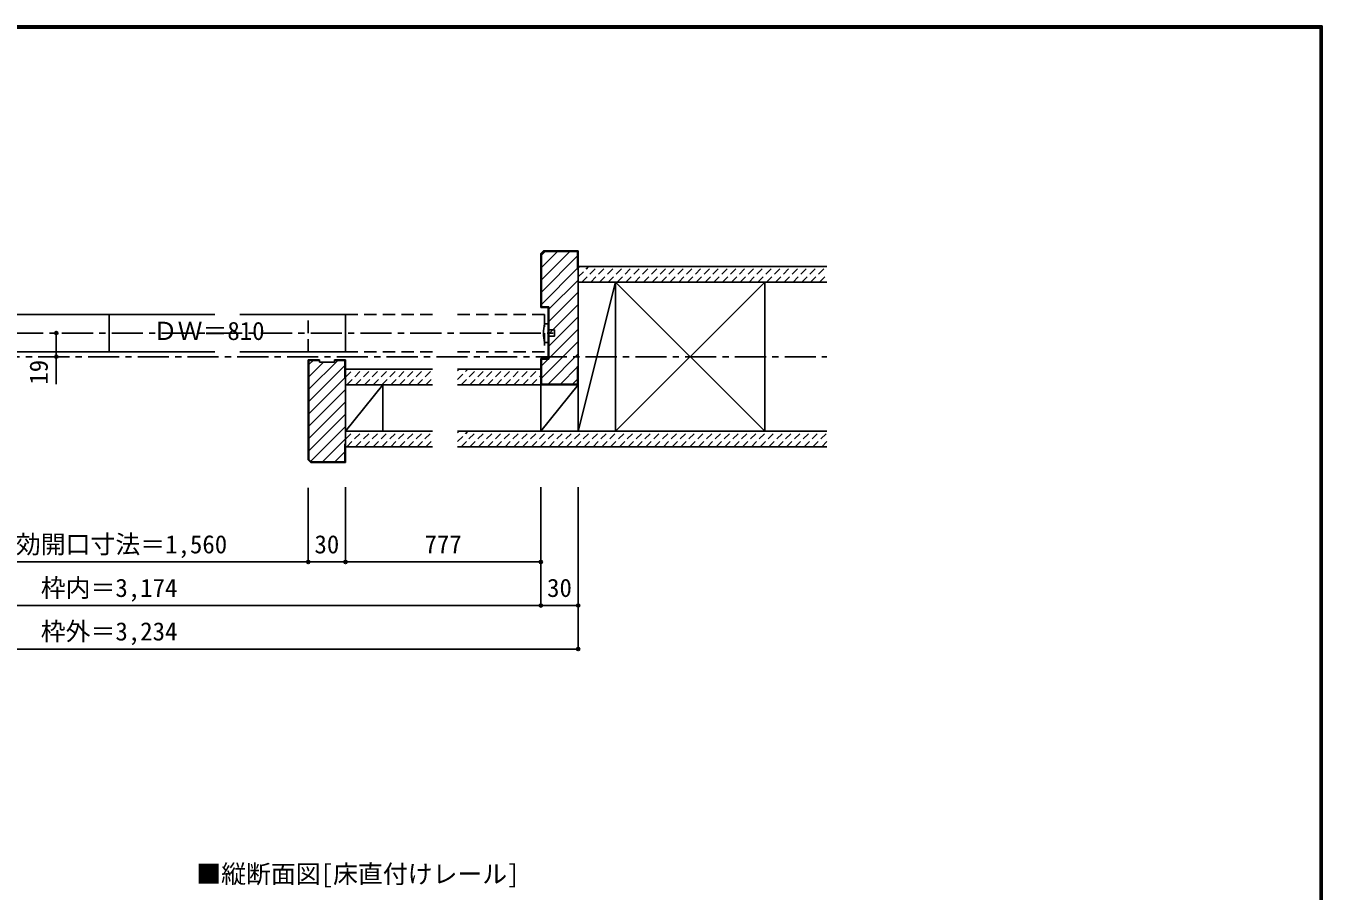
# Model space of a CAD drawing. Units: millimetres at full size, sheet at 1:5; details may follow other scales. Extents: x -973 to 977, y -718 to 696.
# Drawn here: x -65 to 977, y 0 to 696 of the extents above; entities that cross this region are included whole.
import ezdxf
from ezdxf.enums import TextEntityAlignment as Align

# ---------------------------------------------------------------- set-up
doc = ezdxf.new("R2010")
doc.units = ezdxf.units.MM
doc.header["$LTSCALE"] = 5
doc.header["$PDMODE"] = 32
doc.header["$PDSIZE"] = 2.5
for name, pattern in [('CHAIN1', [8, 5, -1, 1, -1]), ('DASHED1', [1.8, 1.2, -0.6]), ('DASHED2', [3, 2, -1])]:
    doc.linetypes.add(name, pattern=pattern)
for name, color, linetype in [('0-1_通り芯', 4, 'CHAIN1'), ('0-2_柱', 3, 'Continuous'), ('0-3_仕上げ', 2, 'Continuous'), ('0-4_枠', 3, 'Continuous'), ('0-6_扉', 6, 'Continuous'), ('0-7_金物', 7, 'Continuous'), ('0-A_文字', 7, 'Continuous'), ('0-B_寸法', 7, 'Continuous'), ('0-C_ハッチ', 4, 'DASHED1'), ('F-1_枠', 6, 'Continuous')]:
    doc.layers.add(name, color=color, linetype=linetype)
doc.styles.add('ＭＳ ゴシック', font='')
doc.styles.get('ＭＳ ゴシック').set_extended_font_data('MS Gothic')

msp = doc.modelspace()

# ---------------------------------------------------------------- linework, layer by layer
at = {"layer": '0-1_通り芯'}
for p, q in [((-356.347, 449), (359.653, 449)), ((-575.347, 430), (578.653, 430))]:
    msp.add_line(p, q, dxfattribs=at)
at = {"layer": '0-2_柱'}
for p, q in [((378.653, 490), (378.653, 370)), ((408.653, 370), (408.653, 490)), ((528.653, 490), (528.653, 370)), ((221.653, 407.5), (221.653, 370)), ((348.653, 407.5), (348.653, 370))]:
    msp.add_line(p, q, dxfattribs=at)
at = {"layer": '0-2_柱', "color": 7}
for p, q in [((378.653, 370), (408.653, 490)), ((408.653, 370), (528.653, 490)), ((528.653, 370), (408.653, 490)), ((221.653, 407.5), (191.653, 370)), ((378.653, 407.5), (348.653, 370))]:
    msp.add_line(p, q, dxfattribs=at)
at = {"layer": '0-3_仕上げ'}
for p, q in [((578.653, 502.5), (378.653, 502.5)), ((578.653, 490), (378.653, 490)), ((191.653, 420), (261.653, 420)), ((281.653, 420), (348.653, 420)), ((348.653, 420), (348.653, 407.5)), ((191.653, 407.5), (261.653, 407.5)), ((281.653, 407.5), (348.653, 407.5)), ((261.653, 370), (191.653, 370)), ((578.653, 370), (281.653, 370)), ((261.653, 357.5), (191.653, 357.5)), ((578.653, 357.5), (281.653, 357.5))]:
    msp.add_line(p, q, dxfattribs=at)
at = {"layer": '0-4_枠'}
for p, q in [((350.774, 515), (348.653, 512.879)), ((348.653, 512.879), (348.653, 469.5)), ((350.981, 514.5), (349.153, 512.671)), ((349.153, 512.671), (349.153, 470)), ((350.774, 515), (378.653, 515)), ((350.981, 514.5), (378.153, 514.5)), ((378.153, 500), (378.153, 514.5)), ((378.653, 407.5), (378.653, 515)), ((378.153, 500), (378.653, 500)), ((348.653, 469.5), (354.653, 469.5)), ((349.153, 470), (355.153, 470)), ((354.653, 469.5), (354.653, 428.5)), ((355.153, 470), (355.153, 428)), ((170.653, 427.5), (161.653, 427.5)), ((170.653, 427.5), (170.653, 425.5)), ((182.653, 427.5), (182.653, 425.5)), ((182.653, 427.5), (191.653, 427.5)), ((191.653, 427.5), (191.653, 345)), ((348.653, 428.5), (348.653, 407.5)), ((354.653, 428.5), (348.653, 428.5)), ((349.153, 428), (349.153, 408)), ((355.153, 428), (349.153, 428)), ((162.153, 427), (162.153, 347.328)), ((170.653, 427), (162.153, 427)), ((170.653, 425.5), (182.653, 425.5)), ((182.653, 427), (191.153, 427)), ((191.153, 412.5), (191.153, 427)), ((378.153, 422.5), (378.153, 408)), ((378.653, 422.5), (378.153, 422.5)), ((191.153, 412.5), (191.653, 412.5)), ((348.653, 407.5), (378.653, 407.5)), ((349.153, 408), (378.153, 408)), ((191.153, 360), (191.153, 345.5)), ((191.153, 360), (191.653, 360)), ((163.981, 345.5), (162.153, 347.328)), ((163.774, 345), (191.653, 345)), ((163.981, 345.5), (191.153, 345.5))]:
    msp.add_line(p, q, dxfattribs=at)
msp.add_lwpolyline([(163.774, 345), (161.653, 347.121), (161.653, 427.5)], dxfattribs=at)
at = {"layer": '0-6_扉'}
for p, q in [((-83.347, 464), (86.653, 464)), ((1.653, 464), (1.653, 434)), ((106.653, 464), (191.653, 464)), ((191.653, 434), (191.653, 464)), ((-83.347, 434), (86.653, 434)), ((106.653, 434), (191.653, 434))]:
    msp.add_line(p, q, dxfattribs=at)
at = {"layer": '0-6_扉', "color": 2, "linetype": 'DASHED2'}
for p, q in [((161.653, 434), (161.653, 464)), ((191.653, 464), (261.653, 464)), ((281.653, 464), (351.653, 464)), ((351.653, 464), (351.653, 434)), ((191.653, 434), (261.653, 434)), ((281.653, 434), (351.653, 434))]:
    msp.add_line(p, q, dxfattribs=at)
at = {"layer": '0-7_金物'}
for p, q in [((351.653, 456.5), (354.653, 456.5)), ((354.653, 441.5), (354.653, 456.5)), ((354.653, 451.5), (359.653, 451.5)), ((359.653, 446.5), (359.653, 451.5))]:
    msp.add_line(p, q, dxfattribs=at)
for points in [[(351.653, 441.5), (354.653, 441.5), (354.653, 456.5)], [(354.653, 446.5), (359.653, 446.5), (359.653, 451.5)]]:
    msp.add_lwpolyline(points, dxfattribs=at)
msp.add_arc((382.104, 449), 31.361, 166.16368, 193.83629, dxfattribs=at)
msp.add_arc((382.104, 449), 31.361, 166.16368, 193.83629, dxfattribs=at)
at = {"layer": '0-B_寸法', "color": 4}
for p, q in [((-40.847, 408), (-40.847, 449)), ((161.653, 265), (161.653, 324.5)), ((191.653, 265), (191.653, 325)), ((348.653, 230), (348.653, 325)), ((378.653, 195), (378.653, 325)), ((-188.347, 265), (191.653, 265)), ((191.653, 265), (348.653, 265)), ((-375.347, 230), (378.653, 230)), ((-375.347, 195), (378.653, 195))]:
    msp.add_line(p, q, dxfattribs=at)
at = {"layer": '0-B_寸法'}
for p in [(-40.847, 449), (-40.847, 430), (161.653, 265), (191.653, 265), (348.653, 265), (348.653, 230), (378.653, 230), (378.653, 195)]:
    msp.add_point(p, dxfattribs=at)
at = {"layer": '0-C_ハッチ', "linetype": 'Continuous'}
for p, q in [((349.153, 491.824), (371.829, 514.5)), ((349.153, 501.723), (361.93, 514.5)), ((349.153, 511.623), (352.03, 514.5)), ((349.153, 481.924), (378.153, 510.924)), ((349.153, 472.025), (378.153, 501.025)), ((355.153, 468.125), (378.653, 491.625)), ((355.153, 458.226), (378.653, 481.726)), ((355.153, 448.326), (378.653, 471.826)), ((355.153, 438.427), (378.653, 461.927)), ((355.153, 428.527), (378.653, 452.027)), ((349.153, 412.628), (378.653, 442.128)), ((349.153, 422.527), (354.626, 428)), ((354.425, 408), (378.653, 432.228)), ((162.153, 403.819), (185.334, 427)), ((162.153, 423.618), (165.535, 427)), ((162.153, 413.718), (173.935, 425.5)), ((162.153, 393.919), (191.153, 422.919)), ((364.324, 408), (378.153, 421.829)), ((162.153, 384.02), (191.153, 413.02)), ((374.224, 408), (378.153, 411.929)), ((162.153, 374.12), (191.653, 403.62)), ((162.153, 364.221), (191.653, 393.721)), ((162.153, 354.321), (191.653, 383.821)), ((163.606, 345.875), (191.653, 373.922)), ((173.131, 345.5), (191.653, 364.022)), ((183.03, 345.5), (191.153, 353.623))]:
    msp.add_line(p, q, dxfattribs=at)
at = {"layer": '0-C_ハッチ'}
for p, q in [((378.653, 494.069), (387.084, 502.5)), ((378.653, 501.14), (380.013, 502.5)), ((381.655, 490), (394.155, 502.5)), ((388.726, 490), (401.226, 502.5)), ((395.797, 490), (408.297, 502.5)), ((402.868, 490), (415.368, 502.5)), ((409.939, 490), (422.439, 502.5)), ((417.01, 490), (429.51, 502.5)), ((424.081, 490), (436.581, 502.5)), ((431.152, 490), (443.652, 502.5)), ((438.223, 490), (450.723, 502.5)), ((445.294, 490), (457.794, 502.5)), ((452.366, 490), (464.866, 502.5)), ((459.437, 490), (471.937, 502.5)), ((466.508, 490), (479.008, 502.5)), ((473.579, 490), (486.079, 502.5)), ((480.65, 490), (493.15, 502.5)), ((487.721, 490), (500.221, 502.5)), ((494.792, 490), (507.292, 502.5)), ((501.863, 490), (514.363, 502.5)), ((508.934, 490), (521.434, 502.5)), ((516.005, 490), (528.505, 502.5)), ((523.076, 490), (535.576, 502.5)), ((530.147, 490), (542.647, 502.5)), ((537.218, 490), (549.718, 502.5)), ((544.289, 490), (556.789, 502.5)), ((551.361, 490), (563.861, 502.5)), ((558.432, 490), (570.932, 502.5)), ((565.503, 490), (578.003, 502.5)), ((572.574, 490), (578.653, 496.079)), ((191.653, 413.564), (198.089, 420)), ((192.66, 407.5), (205.16, 420)), ((199.731, 407.5), (212.231, 420)), ((206.802, 407.5), (219.302, 420)), ((213.873, 407.5), (226.373, 420)), ((220.944, 407.5), (233.444, 420)), ((228.015, 407.5), (240.515, 420)), ((235.086, 407.5), (247.586, 420)), ((242.157, 407.5), (254.657, 420)), ((249.228, 407.5), (261.653, 419.925)), ((281.653, 411.64), (290.013, 420)), ((281.653, 418.711), (282.942, 420)), ((284.584, 407.5), (297.084, 420)), ((291.655, 407.5), (304.155, 420)), ((298.726, 407.5), (311.226, 420)), ((305.797, 407.5), (318.297, 420)), ((312.868, 407.5), (325.368, 420)), ((319.939, 407.5), (332.439, 420)), ((327.01, 407.5), (339.51, 420)), ((334.081, 407.5), (346.581, 420)), ((256.3, 407.5), (261.653, 412.854)), ((341.152, 407.5), (348.653, 415.001)), ((348.223, 407.5), (348.653, 407.93)), ((191.653, 363.638), (198.015, 370)), ((192.586, 357.5), (205.086, 370)), ((199.657, 357.5), (212.157, 370)), ((206.728, 357.5), (219.228, 370)), ((213.8, 357.5), (226.3, 370)), ((220.871, 357.5), (233.371, 370)), ((227.942, 357.5), (240.442, 370)), ((235.013, 357.5), (247.513, 370)), ((242.084, 357.5), (254.584, 370)), ((249.155, 357.5), (261.653, 369.998)), ((281.653, 361.714), (289.939, 370)), ((281.653, 368.785), (282.868, 370)), ((284.51, 357.5), (297.01, 370)), ((291.581, 357.5), (304.081, 370)), ((298.652, 357.5), (311.152, 370)), ((305.723, 357.5), (318.223, 370)), ((312.794, 357.5), (325.294, 370)), ((319.866, 357.5), (332.366, 370)), ((326.937, 357.5), (339.437, 370)), ((334.008, 357.5), (346.508, 370)), ((341.079, 357.5), (353.579, 370)), ((348.15, 357.5), (360.65, 370)), ((355.221, 357.5), (367.721, 370)), ((362.292, 357.5), (374.792, 370)), ((369.363, 357.5), (381.863, 370)), ((376.434, 357.5), (388.934, 370)), ((383.505, 357.5), (396.005, 370)), ((390.576, 357.5), (403.076, 370)), ((397.647, 357.5), (410.147, 370)), ((404.718, 357.5), (417.218, 370)), ((411.789, 357.5), (424.289, 370)), ((418.861, 357.5), (431.361, 370)), ((425.932, 357.5), (438.432, 370)), ((433.003, 357.5), (445.503, 370)), ((440.074, 357.5), (452.574, 370)), ((447.145, 357.5), (459.645, 370)), ((454.216, 357.5), (466.716, 370)), ((461.287, 357.5), (473.787, 370)), ((468.358, 357.5), (480.858, 370)), ((475.429, 357.5), (487.929, 370)), ((482.5, 357.5), (495, 370)), ((489.571, 357.5), (502.071, 370)), ((496.642, 357.5), (509.142, 370)), ((503.713, 357.5), (516.213, 370)), ((510.784, 357.5), (523.284, 370)), ((517.855, 357.5), (530.355, 370)), ((524.927, 357.5), (537.427, 370)), ((531.998, 357.5), (544.498, 370)), ((539.069, 357.5), (551.569, 370)), ((546.14, 357.5), (558.64, 370)), ((553.211, 357.5), (565.711, 370)), ((560.282, 357.5), (572.782, 370)), ((567.353, 357.5), (578.653, 368.8)), ((256.226, 357.5), (261.653, 362.927)), ((574.424, 357.5), (578.653, 361.729))]:
    msp.add_line(p, q, dxfattribs=at)
at = {"layer": 'F-1_枠'}
for p, q in [((-973.347, 695.833), (976.653, 695.833)), ((-973.347, 695), (976.653, 695)), ((-973.347, 694.167), (976.653, 694.167)), ((974.986, 695.833), (974.986, -700.833)), ((975.82, 695.833), (975.82, -700.833)), ((976.653, 695.833), (976.653, -700.833))]:
    msp.add_line(p, q, dxfattribs=at)

# ---------------------------------------------------------------- texts
at = {"layer": '0-A_文字', "style": 'ＭＳ ゴシック'}
msp.add_text('■縦断面図[床直付けレール]', height=14.66, dxfattribs=at).set_placement((71.653, 2.5), align=Align.BOTTOM_LEFT)
at = {"layer": '0-B_寸法', "style": 'ＭＳ ゴシック'}
for s, p in [('ＤＷ＝810', (36.653, 439)), ('有効開口寸法＝1,560', (-93.347, 267.5)), ('30', (166.653, 267.5)), ('777', (255.153, 267.5)), ('枠内＝3,174', (-53.347, 232.5)), ('30', (353.653, 232.5)), ('枠外＝3,234', (-53.347, 197.5))]:
    msp.add_text(s, height=14.66, dxfattribs=at).set_placement(p, align=Align.BOTTOM_LEFT)
msp.add_text('19', height=14.66, rotation=90, dxfattribs=at).set_placement((-43.347, 407.5), align=Align.BOTTOM_LEFT)

doc.saveas('drawing.dxf')
